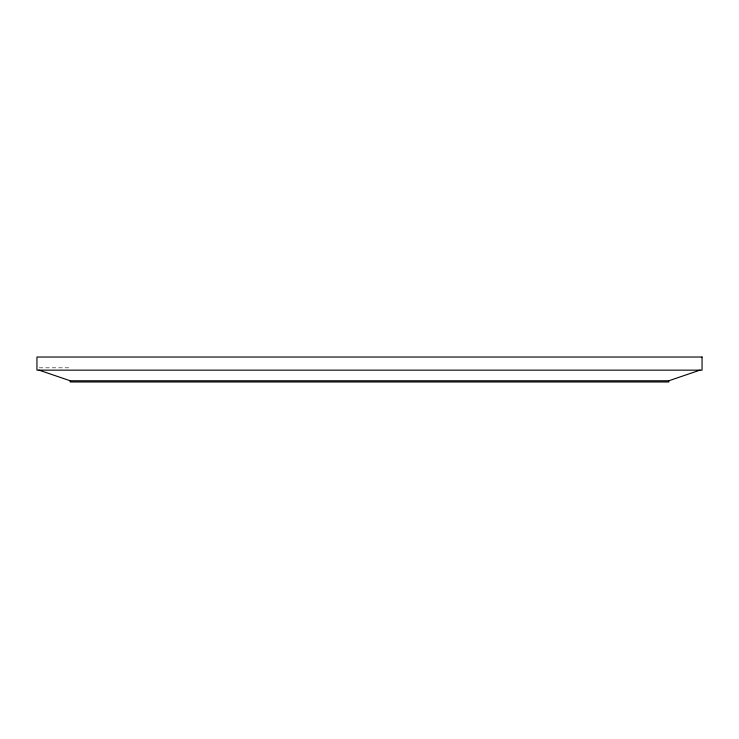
<?xml version="1.0" encoding="UTF-8"?>
<svg xmlns="http://www.w3.org/2000/svg" width="739" height="739" viewBox="0 0 739 739"><rect width="100%" height="100%" fill="white"/><g stroke="black" fill="none" stroke-linecap="round" stroke-linejoin="round"><path stroke-width="0.55" stroke-dasharray="3.69 2.77" d="M39.241 367.81L70.205 367.81"/><path stroke-width="1.11" d="M39.065 370.156L70.205 380.779L668.795 380.779L699.935 370.156M668.795 380.779L668.795 381.971L70.205 381.971L70.205 380.779M702.05 357.029L36.95 357.029L36.95 370.156L702.05 370.156L702.05 357.029"/></g></svg>
